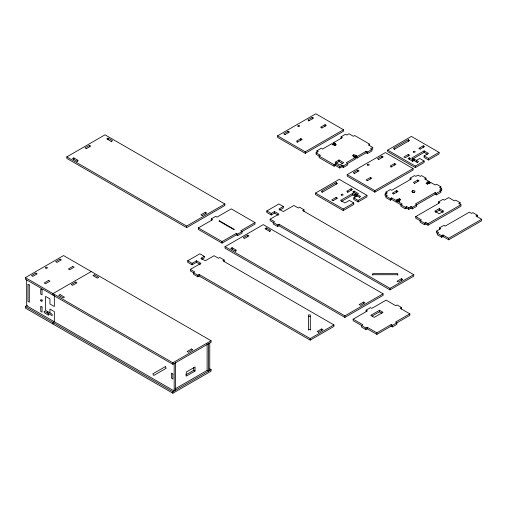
<?xml version="1.0" encoding="UTF-8"?>
<svg xmlns="http://www.w3.org/2000/svg" width="507" height="507" viewBox="0 0 507 507"><rect width="100%" height="100%" fill="white"/><g stroke="black" fill="none" stroke-linecap="round" stroke-linejoin="round"><path stroke-width="0.76" d="M66.804 156.878L105.019 134.818L224.861 204.004L224.861 205.525L186.646 227.592L66.804 158.399L66.804 156.878L186.646 226.065L224.861 204.004M86.291 148.671L90.747 146.098L89.428 145.338L85.037 147.879L86.355 148.64M76.906 161.188L78.224 160.427L73.832 157.892L72.514 158.653L77.596 161.587M111.166 141.409L112.484 140.648L108.092 138.113L106.774 138.874L111.857 141.808M25.35 277.627L63.565 255.566L211.077 340.729L211.077 342.25L172.862 364.311L25.35 279.148L25.35 277.627L172.862 362.79L211.077 340.729M277.583 135.838L315.798 113.777L343.467 129.754L343.467 131.275L305.258 153.336L277.583 137.359L277.583 135.838L305.258 151.815L343.467 129.754M284.985 134.609L289.44 132.035L288.128 131.275L283.73 133.81L285.048 134.57M308.516 121.021L313.599 118.087L312.28 117.326L307.888 119.861L309.207 120.628M297.096 142.328L302.178 139.393L300.86 138.633L296.468 141.168L297.786 141.928M321.882 128.018L326.337 125.444L325.019 124.684L320.627 127.219L321.945 127.979M209.708 368.849L211.077 369.641L211.077 371.162L172.862 393.223L25.35 308.06L25.35 306.532L27.397 305.353M91.235 271.537L53.02 293.604L53.02 295.125M202.179 215.583L206.634 213.01L205.316 212.249L200.924 214.784L202.236 215.545M316.945 152.284L316.945 150.763L321.337 148.221L322.655 148.982L331.882 143.658L332.757 144.165L332.186 144.495L333.156 145.053L333.726 144.723M341.103 138.335L341.103 136.814L345.495 134.279L346.813 135.039L349.012 133.772L353.404 136.307L354.723 135.546L369.654 144.165L369.654 145.686M356.041 156.086L356.915 156.593L366.143 151.27L367.461 152.03L372.727 148.982L372.727 147.461L370.535 148.728L371.853 149.489L371.853 151.016L367.461 153.551L366.143 152.791L356.915 158.114L356.041 157.607L356.041 156.086L356.611 155.757L353.753 154.768L352.435 155.529L355.597 157.354L355.597 158.875L343.302 165.973L341.984 165.212L339.785 166.48L335.393 163.945L334.075 164.705L316.07 154.312L316.07 152.791L318.263 151.523L316.945 150.763M335.045 145.484L335.045 143.963L336.363 144.723L335.045 145.484L333.2 144.419L333.2 142.898L342.421 137.574L341.103 136.814M333.2 142.898L335.615 143.633L335.045 143.963M335.615 145.154L334.645 144.596L334.075 144.926L334.075 143.405M211.292 220.418L211.292 218.897L215.684 216.362L217.002 217.123L231.281 208.878L254.996 222.573L254.996 224.094L237.65 234.114L236.332 233.353L222.053 241.592L198.338 227.897L198.338 229.418L222.053 243.113L236.332 234.874L237.65 235.635L242.042 233.1L242.042 231.572L240.724 230.812L254.996 222.573M198.338 227.897L212.61 219.658L211.292 218.897M54.388 321.723L53.02 322.509L53.02 324.03M339.044 159.965L335.089 162.246L339.785 164.959L343.74 162.677L339.044 159.965L339.044 161.486L342.396 163.425M335.748 163.387L339.044 161.486M369.654 144.165L368.336 144.926L372.727 147.461M316.07 152.791L320.462 155.326L319.144 156.086L319.144 157.607L334.075 166.226L335.393 165.466L339.785 168.001L341.984 166.733L343.302 167.494L347.694 164.959L347.694 163.438L346.376 162.677L355.597 157.354M354.723 156.847L354.152 157.176L353.183 156.619L353.753 156.289L353.753 154.768M356.041 157.607L356.611 157.278M278.318 215.253L274.553 213.079L271.22 215.006L266.828 212.471L266.828 210.95L278.951 203.947L283.343 206.488L283.343 208.009L279.579 210.183M200.278 264.483L196.513 262.309L192.121 264.844L187.729 262.309L187.729 260.788L199.853 253.785L204.245 256.327L204.245 257.848L201.571 259.388M266.828 210.95L271.22 213.485L274.553 211.558L278.951 214.093L270.161 219.163L270.161 220.684L277.633 225L278.951 224.24L390.003 288.356L413.725 274.661L413.725 276.182L390.003 289.877L278.951 225.761L277.633 226.521L273.241 223.98L273.241 222.459L274.553 221.698L270.161 219.163M283.343 206.488L278.951 209.023L283.343 211.558L293.883 205.468L298.274 208.009L299.593 207.249L303.985 209.784L303.985 211.305M416.393 161.929L416.393 160.408L419.726 158.476L424.118 161.017L424.118 162.538L415.334 167.608L387.665 151.631L387.665 150.11L411.386 136.415L439.056 152.392L439.056 153.913L428.516 160.003L424.118 157.462L424.118 155.941L428.516 153.406L424.118 150.871L412.001 157.867L418.586 161.676L417.267 162.436M187.729 260.788L192.121 263.323L196.513 260.788L200.905 263.323L190.366 269.407L190.366 270.928L197.831 275.244L199.15 274.483L310.202 338.6L333.923 324.905L333.923 326.426L310.202 340.121L199.15 276.004L197.831 276.765L193.44 274.23L193.44 272.703L194.758 271.942L190.366 269.407M204.245 256.327L200.905 258.253L205.297 260.788L214.081 255.718L218.473 258.253L219.791 257.493L224.183 260.028L224.183 261.549M347.187 174.636L385.396 152.575L413.072 168.552L413.072 170.073L374.857 192.134L347.187 176.157L347.187 174.636L374.857 190.613L413.072 168.552M359.438 197.293L356.218 195.436L356.218 193.915L354.9 194.675L352.707 193.408L340.584 200.404L344.975 202.939L349.367 200.404L353.759 202.939L353.759 204.467L343.22 210.551L315.544 194.574L315.544 193.053L339.265 179.358L366.935 195.334L366.935 196.855L358.151 201.925L353.759 199.39L353.759 197.869L357.099 195.943L357.099 194.422L358.417 193.661L354.019 191.126L352.707 191.887L360.61 196.45L359.292 197.21M394.053 149.464L409.624 140.471L408.306 139.71L393.375 148.336L394.693 149.096M353.962 173.768L359.045 170.834L357.727 170.073L353.335 172.608L354.653 173.369M378.748 159.458L383.203 156.885L381.885 156.124L377.493 158.659L378.811 159.42M225.038 246.687L263.253 224.626L383.096 293.813L383.096 295.334L344.88 317.395L225.038 248.208L225.038 246.687L344.88 315.874L383.096 293.813M321.932 192.407L337.51 183.414L336.192 182.653L321.254 191.278L322.572 192.039M247.663 235.147L243.271 237.682L244.589 238.448L248.981 235.907L247.663 235.147L247.663 236.668M235.14 250.997L236.458 250.236L232.067 247.701L230.748 248.462L235.831 251.396M269.401 231.217L270.719 230.457L266.327 227.922L265.009 228.682L270.092 231.617M303.985 209.784L302.666 210.544L413.725 274.661M224.183 260.028L222.865 260.788L333.923 324.905M408.306 154.42L403.914 156.955L405.232 157.715L409.624 155.18L408.306 154.42L408.306 155.941M420.107 149.134L424.562 146.561L423.244 145.801L418.852 148.336L420.17 149.096M367.328 180.758L371.783 178.185L370.465 177.425L366.073 179.966L367.391 180.726M390.859 167.177L395.942 164.243L394.623 163.482L390.232 166.017L391.55 166.778M333.055 200.696L337.51 198.123L336.192 197.362L331.8 199.897L333.112 200.658M347.358 192.438L352.441 189.504L351.123 188.743L346.731 191.278L348.049 192.039M417.489 162.563L409.364 157.867L408.046 158.628L412.875 161.422L412.875 159.901L414.194 159.135L414.194 160.662M412.673 159.002L424.118 152.392L427.262 154.204M341.255 201.539L352.707 194.929L355.996 196.83M412.438 161.169L413.756 160.408M356.218 195.436L354.9 196.196L354.9 194.675M387.665 150.11L415.334 166.087L424.118 161.017M424.118 155.941L428.516 158.476L439.056 152.392M315.544 193.053L343.22 209.03L353.759 202.939M353.759 197.869L358.151 200.404L366.935 195.334M385.973 193.611L385.973 192.09L390.365 189.555L391.683 190.315L411.45 178.901L410.131 178.141L410.131 179.662M410.131 178.141L414.523 175.606L415.841 176.366L418.041 175.099L420.233 176.366L421.551 175.606L425.943 178.141L425.943 179.662M385.092 194.118L387.291 195.385L385.973 196.146L385.973 197.667L390.365 200.208L391.683 199.447L396.297 202.109L397.171 201.602L397.171 200.081L396.297 200.588L391.683 197.92L390.365 198.687L385.092 195.639L385.092 194.118L387.291 192.85L385.973 192.09M393.552 194.004L398.008 191.431L396.689 190.67L392.298 193.205L393.616 193.966M414.637 183.35L419.093 180.784L417.774 180.017L413.382 182.558L414.701 183.319M425.943 178.141L424.625 178.901L429.239 181.569L429.239 183.09L427.395 184.155L426.076 183.395L427.395 182.634L427.395 184.155M397.615 201.349L402.222 204.01L400.91 204.771L400.91 206.292L405.302 208.827L406.62 208.066L408.813 209.334L411.012 208.066L412.33 208.827L416.722 206.292L416.722 204.771L415.404 204.01L435.164 192.597L436.483 193.357L441.755 190.315L441.755 188.794L439.563 190.062L440.875 190.822L440.875 192.343L436.483 194.878L435.164 194.118L412.33 207.306L411.012 206.545L408.813 207.813L406.62 206.545L405.302 207.306L397.615 202.87L397.615 201.349L400.777 199.524L399.459 198.763L396.601 199.752L397.171 200.081M429.239 181.569L426.824 182.305L427.395 182.634M398.141 199.524L398.141 201.045L397.57 200.715L396.601 201.273L397.171 201.602M440.875 188.287L440.875 186.766L439.563 187.527L441.755 188.794M438.555 203.427L438.555 201.906L442.947 199.371L444.265 200.132L448.657 197.597L454.367 200.892L455.685 200.132L460.077 202.667L460.077 204.188M415.715 216.616L421.425 219.911L420.107 220.672L420.107 222.193L424.498 224.728L425.817 223.967L428.016 225.235L460.958 206.216L460.958 204.695L428.016 223.714L425.817 222.446L424.498 223.207L415.715 218.137L415.715 216.616L439.873 202.667L438.555 201.906M439.258 208.605L434.778 211.191L439.258 213.777L443.739 211.191L439.258 208.605L439.258 210.126L443.099 212.338M435.418 212.338L439.258 210.126M460.077 202.667L458.759 203.427L460.958 204.695M439.487 229.405L439.487 227.884L443.879 225.349L445.197 226.109L469.349 212.16L471.548 213.428L472.866 212.667L477.258 215.209L477.258 216.73M185.619 374.952L193.725 370.275L195.043 371.035L195.043 366.973L186.259 372.049L186.259 376.105L195.043 371.035M436.407 231.179L438.606 232.447L437.288 233.214L437.288 234.735L441.679 237.27L442.998 236.509L448.708 239.805L481.65 220.786L481.65 219.265L448.708 238.284L442.998 234.988L441.679 235.749L436.407 232.707L436.407 231.179L440.798 228.644L439.487 227.884M174.858 389.027L207.122 370.402L207.122 343.752M477.258 215.209L475.94 215.969L481.65 219.265M25.35 306.532L172.862 391.702L211.077 369.641M401.424 278.717L397.032 281.252L398.35 282.012L402.742 279.477L401.424 278.717L401.424 280.238M363.551 302.058L359.159 304.593L360.477 305.353L364.869 302.818L363.551 302.058L363.551 303.579M318.485 332.294L322.94 329.721L321.622 328.961L317.23 331.496L318.548 332.256M366.124 311.672L366.124 310.151L370.516 307.616L371.834 308.376L386.106 300.131L395.771 305.715L397.089 304.954L401.481 307.489L401.481 309.01M401.481 307.489L400.162 308.25L409.827 313.827L409.827 315.348L392.475 325.367L391.157 324.607L376.885 332.846L367.22 327.269L365.902 328.029L353.164 320.678L353.164 319.15L367.442 310.911L366.124 310.151M379.521 310.278L370.737 315.348L374.248 317.376L383.032 312.306L379.521 310.278L379.521 311.799L372.087 316.089M353.164 319.15L362.828 324.733L361.51 325.494L361.51 327.015L365.902 329.55L367.22 328.789L376.885 334.367L391.157 326.128L392.475 326.888L396.867 324.353L396.867 322.832L395.549 322.072L409.827 313.827M372.708 274.724L397.742 274.724M308.446 316.444L310.309 316.444M308.446 329.373L310.309 329.373M440.875 186.766L436.483 184.231L435.164 184.992L430.557 182.33L429.676 182.837L430.247 183.166L429.283 183.724L428.713 183.395M399.459 200.284L400.029 200.614L399.06 201.171L398.489 200.842M379.521 311.799L381.86 313.149M207.071 370.37L208.44 371.162L208.44 343.771M448.708 238.284L448.708 239.805M442.998 234.988L442.998 236.509M441.679 235.749L441.679 237.27M436.483 193.357L436.483 194.878M435.164 192.597L435.164 194.118M428.516 158.476L428.516 160.003M428.358 182.076L428.358 183.597L427.788 183.268L427.788 181.747M428.016 223.714L428.016 225.235M425.817 222.446L425.817 223.967M424.498 223.207L424.498 224.728M424.118 150.871L424.118 152.392M423.244 145.801L423.244 147.322M417.774 180.017L417.774 181.544M415.334 166.087L415.334 167.608M412.33 190.822L412.33 192.343A1.553 0.894 0 0 1 414.523 192.343M412.33 207.306L412.33 208.827M411.012 206.545L411.012 208.066M409.364 157.867L409.364 159.388M408.813 207.813L408.813 209.334M408.306 139.71L408.306 141.231M406.62 206.545L406.62 208.066M405.302 207.306L405.302 208.827M399.459 198.763L399.459 201.805M397.742 275.168L397.742 273.647L372.708 273.647L372.708 275.168M397.57 199.194L397.57 200.715M396.689 190.67L396.689 192.191M396.297 200.588L396.297 202.109M394.623 163.482L394.623 165.003M392.475 325.367L392.475 326.888M391.683 197.92L391.683 199.447M391.157 324.607L391.157 326.128M390.365 198.687L390.365 200.208M390.003 288.356L390.003 289.877M381.885 156.124L381.885 157.645M376.885 332.846L376.885 334.367M374.857 190.613L374.857 192.134M370.465 177.425L370.465 178.946M367.461 152.03L367.461 153.551M367.22 327.269L367.22 328.789M366.143 151.27L366.143 152.791M365.902 328.029L365.902 329.55M358.151 200.404L358.151 201.925M357.727 170.073L357.727 171.594M356.915 156.593L356.915 158.114M355.641 155.199L355.641 156.72L355.071 157.05L355.071 155.529M354.019 191.126L354.019 192.647M352.707 193.408L352.707 194.929M351.123 188.743L351.123 190.264M344.88 315.874L344.88 317.395M343.302 165.973L343.302 167.494M343.22 209.03L343.22 210.551M341.984 165.212L341.984 166.733M339.785 166.48L339.785 168.001M336.192 182.653L336.192 184.174M336.192 197.362L336.192 198.883M335.393 163.945L335.393 165.466M334.645 143.075L334.645 144.596M334.075 164.705L334.075 166.226M325.019 124.684L325.019 126.205M321.622 328.961L321.622 330.482M312.28 117.326L312.28 118.847M310.309 330.133L310.309 314.917L308.446 314.917L308.446 330.133M310.202 338.6L310.202 340.121M305.258 151.815L305.258 153.336M300.86 138.633L300.86 140.154M288.128 131.275L288.128 132.796M278.951 224.24L278.951 225.761M277.633 225L277.633 226.521M274.553 211.558L274.553 213.079M271.22 213.485L271.22 215.006M266.327 227.922L266.327 229.443M237.65 234.114L237.65 235.635M236.332 233.353L236.332 234.874M232.067 247.701L232.067 249.222M222.053 241.592L222.053 243.113M209.759 343.011L209.759 370.402M205.316 212.249L205.316 213.77M199.15 274.483L199.15 276.004M197.831 275.244L197.831 276.765M196.513 260.788L196.513 262.309M193.725 367.569L193.725 370.275M192.121 263.323L192.121 264.844M186.646 226.065L186.646 227.592M175.498 362.79L175.498 390.181M174.18 363.551L174.18 390.941L26.668 305.772L26.668 279.953M172.862 362.79L172.862 364.311M172.862 391.702L172.862 393.223M108.092 138.113L108.092 139.634M89.428 145.338L89.428 146.859M73.832 157.892L73.832 159.413M54.338 295.125L54.338 306.532L49.946 303.997L49.946 298.927L45.554 296.392L45.554 310.392L52.145 314.194L52.145 315.715L44.236 311.152L44.236 312.673L48.628 315.208L48.628 313.687M54.338 321.749L54.338 311.609L49.946 309.074L49.946 312.927M47.753 311.659L47.753 313.18M42.373 300.283A0.932 0.539 60 0 1 42.132 299.865M35.889 273.064L31.497 275.599L32.816 276.359L37.207 273.824L35.889 273.064M60.048 259.115L55.656 261.65L56.974 262.411L61.366 259.876L60.048 259.115M48.628 280.415L44.236 282.95L45.554 283.711L49.946 281.176L48.628 280.415M72.786 266.467L68.394 269.002L69.713 269.762L74.104 267.227L72.786 266.467M75.644 282.063L71.253 284.598L72.564 285.359L76.963 282.824L75.644 282.063M60.048 294.618L58.73 295.378L63.121 297.913L64.44 297.153L60.048 294.618M94.308 274.838L92.99 275.599L97.382 278.134L98.7 277.373L94.308 274.838M219.468 220.824L219.024 221.077L233.917 229.671L234.354 229.418L219.468 220.824M191.532 348.968L187.14 351.503L188.452 352.27L192.85 349.729L191.532 348.968M165.314 366.643L152.797 373.868L153.729 375.484L166.245 368.259L165.314 366.643M42.043 289.795L40.725 289.034L40.725 294.111L42.043 294.871L42.043 289.795M29.305 284.978L27.986 284.218L27.986 301.462L29.305 302.223L29.305 284.978M172.862 373.951L171.543 373.19L171.543 378.26L172.862 379.021L172.862 373.951M42.043 307.039L40.725 306.279L40.725 311.355L42.043 312.116L42.043 307.039M412.647 192.235A1.553 0.894 0 0 0 414.979 191.456A1.553 0.894 0 0 0 412.647 190.683A1.553 0.894 0 0 0 412.647 192.235M341.655 195.17A0.932 0.539 0 0 0 343.049 194.701A0.932 0.539 0 0 0 341.655 194.232A0.932 0.539 0 0 0 341.655 195.17M298.198 126.414A0.932 0.539 0 0 0 299.599 125.951A0.932 0.539 0 0 0 298.198 125.483A0.932 0.539 0 0 0 298.198 126.414M413.579 152.138A0.932 0.539 0 0 0 415.138 151.897A0.932 0.539 0 0 0 413.997 151.238A0.932 0.539 0 0 0 413.579 152.138M367.607 165.13A0.932 0.539 0 0 0 369.166 164.889A0.932 0.539 0 0 0 368.025 164.23A0.932 0.539 0 0 0 367.607 165.13M45.966 268.203A0.932 0.539 0 0 0 47.366 267.734A0.932 0.539 0 0 0 45.966 267.271A0.932 0.539 0 0 0 45.966 268.203M40.725 300.195A0.932 0.539 60 0 0 41.713 301.424A0.932 0.539 60 0 0 41.713 300.106A0.932 0.539 60 0 0 40.725 300.195"/></g></svg>
